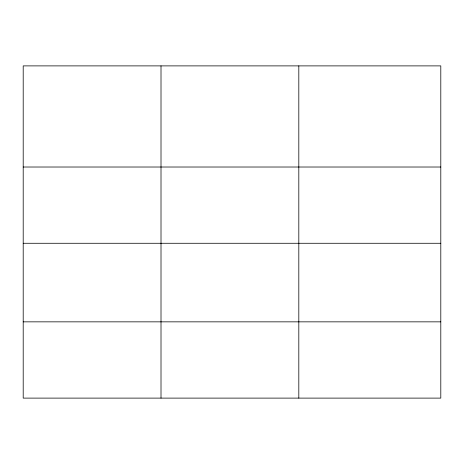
<?xml version="1.0" encoding="UTF-8"?>
<svg xmlns="http://www.w3.org/2000/svg" width="464" height="464" viewBox="0 0 464 464"><rect width="100%" height="100%" fill="white"/><g stroke="black" fill="none" stroke-linecap="round" stroke-linejoin="round"><path stroke-width="0.7" d="M440.8 243.275L440.8 65.888L23.2 65.888L23.2 398.112L440.8 398.112L440.8 243.275L23.2 243.275M23.2 167.017L440.8 167.017M23.2 321.848L440.8 321.848M298.816 65.888L298.816 398.112M161.008 65.888L161.008 398.112"/></g></svg>
